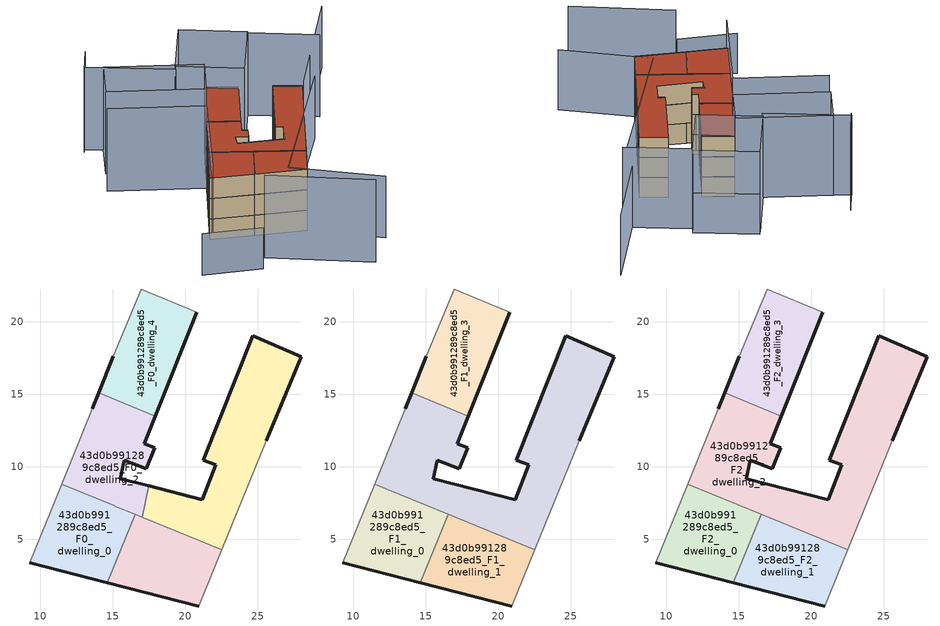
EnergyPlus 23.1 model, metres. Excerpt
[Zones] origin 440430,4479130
43d0b991289c8ed5_F0_dwelling_0
 floor ground (EU_floor_Construction): 14.63,2 16.56,6.71 11.48,8.79 9.29,3.37 z0
 wall outside (EU_wall_Construction): 14.63,2 9.29,3.37 z0:3
 wall adiabatic (EU_wall_Construction): 9.29,3.37 11.48,8.79 z0:3
 wall to 43d0b991289c8ed5_F0_dwelling_1 (EU_wall_Construction): 16.56,6.71 14.63,2 z0:3
 wall to 43d0b991289c8ed5_F0_dwelling_2 (EU_wall_Construction): 11.48,8.79 15.15,7.29 / 15.16,7.28 16.56,6.71 z0:3
43d0b991289c8ed5_F0_dwelling_1
 floor ground (EU_floor_Construction): 20.94,0.39 17.04,6.51 16.56,6.71 14.63,2 z0; 20.94,0.39 22.53,4.26 17.04,6.51 z0
 wall outside (EU_wall_Construction): 20.94,0.39 14.63,2 z0:3
 wall adiabatic (EU_wall_Construction): 22.53,4.26 20.94,0.39 z0:3
 wall to 43d0b991289c8ed5_F0_dwelling_3 (EU_wall_Construction): 17.04,6.51 22.53,4.26 z0:3
 wall to 43d0b991289c8ed5_F0_dwelling_2 (EU_wall_Construction): 16.56,6.71 17.04,6.51 z0:3
43d0b991289c8ed5_F0_dwelling_2
 floor ground (EU_floor_Construction): 17.04,6.51 17.47,8.67 15.53,9.17 15.79,10.44 17.33,9.86 17.9,11.32 17.16,11.58 17.92,13.48 14.02,15.08 13.58,13.98 11.48,8.79 z0
 wall outside (EU_wall_Construction): 13.58,13.98 14.02,15.08 / 17.92,13.48 17.16,11.58 17.9,11.32 17.33,9.86 15.79,10.44 15.53,9.17 17.47,8.67 z0:3
 wall adiabatic (EU_wall_Construction): 11.48,8.79 13.58,13.98 z0:3
 wall to 43d0b991289c8ed5_F0_dwelling_4 (EU_wall_Construction): 14.02,15.08 17.92,13.48 z0:3
 wall to 43d0b991289c8ed5_F0_dwelling_3 (EU_wall_Construction): 17.47,8.67 17.04,6.51 z0:3
43d0b991289c8ed5_F0_dwelling_3
 floor ground (EU_floor_Construction): 22.52,4.26 25.59,11.78 27.99,17.58 24.65,19.02 21.24,10.43 22.11,10.14 21.18,7.7 17.47,8.67 17.04,6.51 z0
 wall outside (EU_wall_Construction): 17.47,8.67 21.18,7.7 22.11,10.14 21.24,10.43 24.65,19.02 27.99,17.58 25.59,11.78 z0:3
 wall adiabatic (EU_wall_Construction): 25.59,11.78 22.53,4.26 z0:3
43d0b991289c8ed5_F0_dwelling_4
 floor ground (EU_floor_Construction): 17.92,13.48 20.78,20.65 16.95,22.25 15.03,17.61 14.02,15.08 z0
 wall outside (EU_wall_Construction): 14.02,15.08 15.03,17.61 / 20.78,20.65 17.92,13.48 z0:3
 wall adiabatic (EU_wall_Construction): 15.03,17.61 16.95,22.25 20.78,20.65 z0:3
43d0b991289c8ed5_F1_dwelling_0
 floor to 43d0b991289c8ed5_F0_dwelling_0 (EU_floor_Construction): 14.63,2 16.56,6.71 11.48,8.79 9.29,3.37 z3
 wall outside (EU_wall_Construction): 14.63,2 9.29,3.37 z3:6
 wall adiabatic (EU_wall_Construction): 9.29,3.37 11.48,8.79 z3:6
 wall to 43d0b991289c8ed5_F1_dwelling_1 (EU_wall_Construction): 16.56,6.71 14.63,2 z3:6
 wall to 43d0b991289c8ed5_F1_dwelling_2 (EU_wall_Construction): 11.48,8.79 16.56,6.71 z3:6
43d0b991289c8ed5_F1_dwelling_1
 floor to 43d0b991289c8ed5_F0_dwelling_1 (EU_floor_Construction): 20.94,0.39 22.52,4.26 16.56,6.71 14.63,2 z3
 wall outside (EU_wall_Construction): 20.94,0.39 14.63,2 z3:6
 wall adiabatic (EU_wall_Construction): 22.53,4.26 20.94,0.39 z3:6
 wall to 43d0b991289c8ed5_F1_dwelling_2 (EU_wall_Construction): 16.56,6.71 22.53,4.26 z3:6
43d0b991289c8ed5_F1_dwelling_2
 floor to 43d0b991289c8ed5_F0_dwelling_2 (EU_floor_Construction): 17.04,6.51 17.47,8.67 15.53,9.17 15.79,10.44 17.33,9.86 17.9,11.32 17.16,11.58 17.92,13.48 14.02,15.08 13.58,13.98 11.48,8.79 z3
 floor to 43d0b991289c8ed5_F0_dwelling_3 (EU_floor_Construction): 22.52,4.26 25.59,11.78 27.99,17.58 24.65,19.02 21.24,10.43 22.11,10.14 21.18,7.7 17.47,8.67 17.04,6.51 z3
 wall outside (EU_wall_Construction): 13.58,13.98 14.02,15.08 / 17.92,13.48 17.16,11.58 17.9,11.32 17.33,9.86 15.79,10.44 15.53,9.17 21.18,7.7 22.11,10.14 21.24,10.43 24.65,19.02 27.99,17.58 25.59,11.78 z3:6
 wall adiabatic (EU_wall_Construction): 25.59,11.78 22.53,4.26 / 11.48,8.79 13.58,13.98 z3:6
 wall to 43d0b991289c8ed5_F1_dwelling_3 (EU_wall_Construction): 14.02,15.08 17.92,13.48 z3:6
43d0b991289c8ed5_F1_dwelling_3
 floor to 43d0b991289c8ed5_F0_dwelling_4 (EU_floor_Construction): 17.92,13.48 20.78,20.65 16.95,22.25 15.03,17.61 14.02,15.08 z3
 wall outside (EU_wall_Construction): 14.02,15.08 15.03,17.61 / 20.78,20.65 17.92,13.48 z3:6
 wall adiabatic (EU_wall_Construction): 15.03,17.61 16.95,22.25 20.78,20.65 z3:6
43d0b991289c8ed5_F2_dwelling_0
 floor to 43d0b991289c8ed5_F1_dwelling_0 (EU_floor_Construction): 14.63,2 16.56,6.71 11.48,8.79 9.29,3.37 z6
 wall outside (EU_wall_Construction): 14.63,2 9.29,3.37 z6:9
 wall adiabatic (EU_wall_Construction): 9.29,3.37 11.48,8.79 z6:9
 wall to 43d0b991289c8ed5_F2_dwelling_1 (EU_wall_Construction): 16.56,6.71 14.63,2 z6:9
 wall to 43d0b991289c8ed5_F2_dwelling_2 (EU_wall_Construction): 11.48,8.79 16.56,6.71 z6:9
 roof outside (EU_roof_Construction): 16.56,6.71 14.63,2 9.29,3.37 11.48,8.79 z9
43d0b991289c8ed5_F2_dwelling_1
 floor to 43d0b991289c8ed5_F1_dwelling_1 (EU_floor_Construction): 20.94,0.39 22.52,4.26 16.56,6.71 14.63,2 z6
 wall outside (EU_wall_Construction): 20.94,0.39 14.63,2 z6:9
 wall adiabatic (EU_wall_Construction): 22.53,4.26 20.94,0.39 z6:9
 wall to 43d0b991289c8ed5_F2_dwelling_2 (EU_wall_Construction): 16.56,6.71 22.53,4.26 z6:9
 roof outside (EU_roof_Construction): 22.52,4.26 20.94,0.39 14.63,2 16.56,6.71 z9
43d0b991289c8ed5_F2_dwelling_2
 floor to 43d0b991289c8ed5_F1_dwelling_2 (EU_floor_Construction): 22.52,4.26 25.59,11.78 27.99,17.58 24.65,19.02 21.24,10.43 22.11,10.14 21.18,7.7 15.53,9.17 15.79,10.44 17.33,9.86 17.9,11.32 17.16,11.58 17.92,13.48 14.02,15.08 13.58,13.98 11.48,8.79 z6
 wall outside (EU_wall_Construction): 13.58,13.98 14.02,15.08 / 17.92,13.48 17.16,11.58 17.9,11.32 17.33,9.86 15.79,10.44 15.53,9.17 21.18,7.7 22.11,10.14 21.24,10.43 24.65,19.02 27.99,17.58 25.59,11.78 z6:9
 wall adiabatic (EU_wall_Construction): 25.59,11.78 22.53,4.26 / 11.48,8.79 13.58,13.98 z6:9
 wall to 43d0b991289c8ed5_F2_dwelling_3 (EU_wall_Construction): 14.02,15.08 17.92,13.48 z6:9
 roof outside (EU_roof_Construction): 27.99,17.58 25.59,11.78 22.52,4.26 11.48,8.79 13.58,13.98 14.02,15.08 17.92,13.48 17.16,11.58 17.9,11.32 17.33,9.86 15.79,10.44 15.53,9.17 21.18,7.7 22.11,10.14 21.24,10.43 24.65,19.02 z9
43d0b991289c8ed5_F2_dwelling_3
 floor to 43d0b991289c8ed5_F1_dwelling_3 (EU_floor_Construction): 17.92,13.48 20.78,20.65 16.95,22.25 15.03,17.61 14.02,15.08 z6
 wall outside (EU_wall_Construction): 14.02,15.08 15.03,17.61 / 20.78,20.65 17.92,13.48 z6:9
 wall adiabatic (EU_wall_Construction): 15.03,17.61 16.95,22.25 20.78,20.65 z6:9
 roof outside (EU_roof_Construction): 20.78,20.65 17.92,13.48 14.02,15.08 15.03,17.61 16.95,22.25 z9
shading: 13.81,-2.93 25.75,-9.37 / 2.29,18.43 13.62,14.1 / 13.62,14.1 8.88,1.7 / 4.99,31.06 3.27,27.48 / 13.5,23 3.47,27.96 / 32.65,22.92 24.78,26.86 / 13.7,23.64 17.34,30.91 / 17.34,30.91 24.92,27.12 / 24.92,27.12 21.28,19.85 / 21.28,19.85 13.7,23.64 / 15.16,17.56 3.65,21.98 / 3.65,21.98 5.6,27.05 / 5.6,27.05 17.1,22.64 / 17.1,22.64 15.16,17.56 z0:12; 5.24,-3.35 12.61,-5.15 / 25.18,27.66 17.62,31.47 z0:6; 29.06,-4.92 18.99,1.67 / 18.99,1.67 30.22,18.86 / 28.5,18.38 37.34,32.82 z0:9
[Building]
EU S2 Campaign: North Axis=0; Terrain=City; Solar Distribution=FullExterior
[Site:Location]
Madrid: Latitude=40.5; Longitude=-3.5; Time Zone=1; Elevation=609
[SizingPeriod:WeatherFileDays]
AnnualSizingPeriod: Begin Month=1; Begin Day of Month=1; End Month=12; End Day of Month=31; Day of Week for Start Day=Monday; Use Weather File Daylight Saving Period=No; Use Weather File Rain and Snow Indicators=No
[MATERIAL]
EU_InternalMass_Material: Roughness=MediumRough; Thickness=0.1; Conductivity=1; Density=1800; Specific Heat=900; Thermal Absorptance=0.9; Solar Absorptance=0.7; Visible Absorptance=0.7
[MATERIAL:NOMASS] Roughness=MediumRough; Thermal Absorptance=0.9; Solar Absorptance=0.7; Visible Absorptance=0.7
Name | Thermal Resistance
EU_wall_NoMass | 0.419739
EU_roof_NoMass | 0.352165
EU_floor_NoMass | 0.608284
[CONSTRUCTION]
EU_wall_Construction: EU_wall_NoMass
EU_roof_Construction: EU_roof_NoMass
EU_floor_Construction: EU_floor_NoMass
EU_InternalMass_Construction: EU_InternalMass_Material
[ZONE] Type=1; Multiplier=1; Ceiling Height=autocalculate; Floor Area=autocalculate; Part of Total Floor Area=Yes
Name | Volume
43d0b991289c8ed5_F0_dwelling_0 | 89.7125
43d0b991289c8ed5_F1_dwelling_0; 43d0b991289c8ed5_F2_dwelling_0 | 89.7122
43d0b991289c8ed5_F0_dwelling_1 | 89.7231
43d0b991289c8ed5_F1_dwelling_1; 43d0b991289c8ed5_F2_dwelling_1 | 89.7239
43d0b991289c8ed5_F0_dwelling_2 | 96.7258
43d0b991289c8ed5_F1_dwelling_2 | 261.616
43d0b991289c8ed5_F2_dwelling_2 | 261.624
43d0b991289c8ed5_F0_dwelling_3 | 164.896
43d0b991289c8ed5_F1_dwelling_3; 43d0b991289c8ed5_F2_dwelling_3; 43d0b991289c8ed5_F0_dwelling_4 | 97.2426
[INTERNALMASS] Construction=EU_InternalMass_Construction
Name | Zone or ZoneList | Surface Area
43d0b991289c8ed5_F0_dwelling_0_EU_InternalMass | 43d0b991289c8ed5_F0_dwelling_0 | 29.9053
43d0b991289c8ed5_F0_dwelling_1_EU_InternalMass | 43d0b991289c8ed5_F0_dwelling_1 | 29.9096
43d0b991289c8ed5_F0_dwelling_2_EU_InternalMass | 43d0b991289c8ed5_F0_dwelling_2 | 32.2416
43d0b991289c8ed5_F0_dwelling_3_EU_InternalMass | 43d0b991289c8ed5_F0_dwelling_3 | 54.9639
43d0b991289c8ed5_F0_dwelling_4_EU_InternalMass | 43d0b991289c8ed5_F0_dwelling_4 | 32.4142
43d0b991289c8ed5_F1_dwelling_0_EU_InternalMass | 43d0b991289c8ed5_F1_dwelling_0 | 29.9053
43d0b991289c8ed5_F1_dwelling_1_EU_InternalMass | 43d0b991289c8ed5_F1_dwelling_1 | 29.9096
43d0b991289c8ed5_F1_dwelling_2_EU_InternalMass | 43d0b991289c8ed5_F1_dwelling_2 | 87.2051
43d0b991289c8ed5_F1_dwelling_3_EU_InternalMass | 43d0b991289c8ed5_F1_dwelling_3 | 32.4142
43d0b991289c8ed5_F2_dwelling_0_EU_InternalMass | 43d0b991289c8ed5_F2_dwelling_0 | 29.9053
43d0b991289c8ed5_F2_dwelling_1_EU_InternalMass | 43d0b991289c8ed5_F2_dwelling_1 | 29.9096
43d0b991289c8ed5_F2_dwelling_2_EU_InternalMass | 43d0b991289c8ed5_F2_dwelling_2 | 87.2051
43d0b991289c8ed5_F2_dwelling_3_EU_InternalMass | 43d0b991289c8ed5_F2_dwelling_3 | 32.4142
[OTHEREQUIPMENT] Fuel Type=Electricity; Design Level Calculation Method=Watts/Area; Power per Zone Floor Area=1; Fraction Latent=0; Fraction Radiant=0; Fraction Lost=0; Carbon Dioxide Generation Rate=0; EndUse Subcategory=EU_Step8_InternalGains
Name | Zone or ZoneList or Space or SpaceList | Schedule
EU_Step8_InternalGain_43d0b991289c8ed5_F0_dwelling_0_f000 | 43d0b991289c8ed5_F0_dwelling_0 | EU_Step8_GainSchedule_43d0b991289c8ed5_F0_dwelling_0_f000
EU_Step8_InternalGain_43d0b991289c8ed5_F0_dwelling_1_f000 | 43d0b991289c8ed5_F0_dwelling_1 | EU_Step8_GainSchedule_43d0b991289c8ed5_F0_dwelling_1_f000
EU_Step8_InternalGain_43d0b991289c8ed5_F0_dwelling_2_f000 | 43d0b991289c8ed5_F0_dwelling_2 | EU_Step8_GainSchedule_43d0b991289c8ed5_F0_dwelling_2_f000
EU_Step8_InternalGain_43d0b991289c8ed5_F0_dwelling_3_f000 | 43d0b991289c8ed5_F0_dwelling_3 | EU_Step8_GainSchedule_43d0b991289c8ed5_F0_dwelling_3_f000
EU_Step8_InternalGain_43d0b991289c8ed5_F0_dwelling_4_f000 | 43d0b991289c8ed5_F0_dwelling_4 | EU_Step8_GainSchedule_43d0b991289c8ed5_F0_dwelling_4_f000
EU_Step8_InternalGain_43d0b991289c8ed5_F1_dwelling_0_f000 | 43d0b991289c8ed5_F1_dwelling_0 | EU_Step8_GainSchedule_43d0b991289c8ed5_F1_dwelling_0_f000
EU_Step8_InternalGain_43d0b991289c8ed5_F1_dwelling_1_f000 | 43d0b991289c8ed5_F1_dwelling_1 | EU_Step8_GainSchedule_43d0b991289c8ed5_F1_dwelling_1_f000
EU_Step8_InternalGain_43d0b991289c8ed5_F1_dwelling_2_f000 | 43d0b991289c8ed5_F1_dwelling_2 | EU_Step8_GainSchedule_43d0b991289c8ed5_F1_dwelling_2_f000
EU_Step8_InternalGain_43d0b991289c8ed5_F1_dwelling_3_f000 | 43d0b991289c8ed5_F1_dwelling_3 | EU_Step8_GainSchedule_43d0b991289c8ed5_F1_dwelling_3_f000
EU_Step8_InternalGain_43d0b991289c8ed5_F2_dwelling_0_f000 | 43d0b991289c8ed5_F2_dwelling_0 | EU_Step8_GainSchedule_43d0b991289c8ed5_F2_dwelling_0_f000
EU_Step8_InternalGain_43d0b991289c8ed5_F2_dwelling_1_f000 | 43d0b991289c8ed5_F2_dwelling_1 | EU_Step8_GainSchedule_43d0b991289c8ed5_F2_dwelling_1_f000
EU_Step8_InternalGain_43d0b991289c8ed5_F2_dwelling_2_f000 | 43d0b991289c8ed5_F2_dwelling_2 | EU_Step8_GainSchedule_43d0b991289c8ed5_F2_dwelling_2_f000
EU_Step8_InternalGain_43d0b991289c8ed5_F2_dwelling_3_f000 | 43d0b991289c8ed5_F2_dwelling_3 | EU_Step8_GainSchedule_43d0b991289c8ed5_F2_dwelling_3_f000
[ZONEVENTILATION:DESIGNFLOWRATE] Schedule=EU_AlwaysOn; Design Flow Rate Calculation Method=AirChanges/Hour; Air Changes per Hour=0.703302; Ventilation Type=Natural; Fan Pressure Rise=0; Fan Total Efficiency=1; Constant Term Coefficient=1; Temperature Term Coefficient=0; Velocity Term Coefficient=0; Velocity Squared Term Coefficient=0; Minimum Indoor Temperature=-100; Maximum Indoor Temperature=100; Delta Temperature=-100; Minimum Outdoor Temperature=-100; Maximum Outdoor Temperature=100; Maximum Wind Speed=40
Name | Zone or ZoneList or Space or SpaceList
EU_ConstantAir_43d0b991289c8ed5_F0_dwelling_0 | 43d0b991289c8ed5_F0_dwelling_0
EU_ConstantAir_43d0b991289c8ed5_F0_dwelling_1 | 43d0b991289c8ed5_F0_dwelling_1
EU_ConstantAir_43d0b991289c8ed5_F0_dwelling_2 | 43d0b991289c8ed5_F0_dwelling_2
EU_ConstantAir_43d0b991289c8ed5_F0_dwelling_3 | 43d0b991289c8ed5_F0_dwelling_3
EU_ConstantAir_43d0b991289c8ed5_F0_dwelling_4 | 43d0b991289c8ed5_F0_dwelling_4
EU_ConstantAir_43d0b991289c8ed5_F1_dwelling_0 | 43d0b991289c8ed5_F1_dwelling_0
EU_ConstantAir_43d0b991289c8ed5_F1_dwelling_1 | 43d0b991289c8ed5_F1_dwelling_1
EU_ConstantAir_43d0b991289c8ed5_F1_dwelling_2 | 43d0b991289c8ed5_F1_dwelling_2
EU_ConstantAir_43d0b991289c8ed5_F1_dwelling_3 | 43d0b991289c8ed5_F1_dwelling_3
EU_ConstantAir_43d0b991289c8ed5_F2_dwelling_0 | 43d0b991289c8ed5_F2_dwelling_0
EU_ConstantAir_43d0b991289c8ed5_F2_dwelling_1 | 43d0b991289c8ed5_F2_dwelling_1
EU_ConstantAir_43d0b991289c8ed5_F2_dwelling_2 | 43d0b991289c8ed5_F2_dwelling_2
EU_ConstantAir_43d0b991289c8ed5_F2_dwelling_3 | 43d0b991289c8ed5_F2_dwelling_3
[HVACTEMPLATE:THERMOSTAT] Constant Heating Setpoint=20; Constant Cooling Setpoint=50
EU_HeatOnly_43d0b991289c8ed5_F0_dwelling_0; EU_HeatOnly_43d0b991289c8ed5_F0_dwelling_1; EU_HeatOnly_43d0b991289c8ed5_F0_dwelling_2; EU_HeatOnly_43d0b991289c8ed5_F0_dwelling_3; EU_HeatOnly_43d0b991289c8ed5_F0_dwelling_4; EU_HeatOnly_43d0b991289c8ed5_F1_dwelling_0; EU_HeatOnly_43d0b991289c8ed5_F1_dwelling_1; EU_HeatOnly_43d0b991289c8ed5_F1_dwelling_2; EU_HeatOnly_43d0b991289c8ed5_F1_dwelling_3; EU_HeatOnly_43d0b991289c8ed5_F2_dwelling_0; EU_HeatOnly_43d0b991289c8ed5_F2_dwelling_1; EU_HeatOnly_43d0b991289c8ed5_F2_dwelling_2; EU_HeatOnly_43d0b991289c8ed5_F2_dwelling_3
[HVACTEMPLATE:ZONE:IDEALLOADSAIRSYSTEM] System Availability Schedule=EU_AlwaysOn; Maximum Heating Supply Air Temperature=50; Minimum Cooling Supply Air Temperature=13; Maximum Heating Supply Air Humidity Ratio=0.0156; Minimum Cooling Supply Air Humidity Ratio=0.0077; Heating Limit=NoLimit; Cooling Limit=NoLimit; Heating Availability Schedule=EU_AlwaysOn; Cooling Availability Schedule=EU_CoolingOff; Dehumidification Control Type=ConstantSensibleHeatRatio; Cooling Sensible Heat Ratio=0.7; Dehumidification Setpoint=60; Humidification Control Type=None; Humidification Setpoint=30; Outdoor Air Method=None; Outdoor Air Flow Rate per Person=0.00944; Outdoor Air Flow Rate per Zone Floor Area=0; Outdoor Air Flow Rate per Zone=0; Demand Controlled Ventilation Type=None; Outdoor Air Economizer Type=NoEconomizer; Heat Recovery Type=None; Sensible Heat Recovery Effectiveness=0.7; Latent Heat Recovery Effectiveness=0.65
Name | Template Thermostat
43d0b991289c8ed5_F0_dwelling_0 | EU_HeatOnly_43d0b991289c8ed5_F0_dwelling_0
43d0b991289c8ed5_F0_dwelling_1 | EU_HeatOnly_43d0b991289c8ed5_F0_dwelling_1
43d0b991289c8ed5_F0_dwelling_2 | EU_HeatOnly_43d0b991289c8ed5_F0_dwelling_2
43d0b991289c8ed5_F0_dwelling_3 | EU_HeatOnly_43d0b991289c8ed5_F0_dwelling_3
43d0b991289c8ed5_F0_dwelling_4 | EU_HeatOnly_43d0b991289c8ed5_F0_dwelling_4
43d0b991289c8ed5_F1_dwelling_0 | EU_HeatOnly_43d0b991289c8ed5_F1_dwelling_0
43d0b991289c8ed5_F1_dwelling_1 | EU_HeatOnly_43d0b991289c8ed5_F1_dwelling_1
43d0b991289c8ed5_F1_dwelling_2 | EU_HeatOnly_43d0b991289c8ed5_F1_dwelling_2
43d0b991289c8ed5_F1_dwelling_3 | EU_HeatOnly_43d0b991289c8ed5_F1_dwelling_3
43d0b991289c8ed5_F2_dwelling_0 | EU_HeatOnly_43d0b991289c8ed5_F2_dwelling_0
43d0b991289c8ed5_F2_dwelling_1 | EU_HeatOnly_43d0b991289c8ed5_F2_dwelling_1
43d0b991289c8ed5_F2_dwelling_2 | EU_HeatOnly_43d0b991289c8ed5_F2_dwelling_2
43d0b991289c8ed5_F2_dwelling_3 | EU_HeatOnly_43d0b991289c8ed5_F2_dwelling_3
[SIZING:ZONE] Zone Cooling Design Supply Air Temperature Input Method=SupplyAirTemperature; Zone Cooling Design Supply Air Temperature=13; Zone Heating Design Supply Air Temperature Input Method=SupplyAirTemperature; Zone Heating Design Supply Air Temperature=50; Zone Cooling Design Supply Air Humidity Ratio=0.008; Zone Heating Design Supply Air Humidity Ratio=0.008; Cooling Design Air Flow Method=DesignDay; Cooling Design Air Flow Rate=0; Cooling Minimum Air Flow per Zone Floor Area=0.000762; Cooling Minimum Air Flow=0; Cooling Minimum Air Flow Fraction=0.2; Heating Design Air Flow Method=DesignDay; Heating Design Air Flow Rate=0; Heating Maximum Air Flow per Zone Floor Area=0.002032; Heating Maximum Air Flow=0.141576; Heating Maximum Air Flow Fraction=0.3; Account for Dedicated Outdoor Air System=No; Dedicated Outdoor Air System Control Strategy=NeutralSupplyAir; Dedicated Outdoor Air Low Setpoint Temperature for Design=autosize; Dedicated Outdoor Air High Setpoint Temperature for Design=autosize; Zone Load Sizing Method=Sensible Load Only No Latent Load; Zone Latent Cooling Design Supply Air Humidity Ratio Input Method=HumidityRatioDifference; Zone Cooling Design Supply Air Humidity Ratio Difference=0.005; Zone Latent Heating Design Supply Air Humidity Ratio Input Method=HumidityRatioDifference; Zone Humidification Design Supply Air Humidity Ratio Difference=0.005
43d0b991289c8ed5_F0_dwelling_0; 43d0b991289c8ed5_F0_dwelling_1; 43d0b991289c8ed5_F0_dwelling_2; 43d0b991289c8ed5_F0_dwelling_3; 43d0b991289c8ed5_F0_dwelling_4; 43d0b991289c8ed5_F1_dwelling_0; 43d0b991289c8ed5_F1_dwelling_1; 43d0b991289c8ed5_F1_dwelling_2; 43d0b991289c8ed5_F1_dwelling_3; 43d0b991289c8ed5_F2_dwelling_0; 43d0b991289c8ed5_F2_dwelling_1; 43d0b991289c8ed5_F2_dwelling_2; 43d0b991289c8ed5_F2_dwelling_3
[SCHEDULE:CONSTANT]
Name | Hourly Value
EU_AlwaysOn | 1
EU_CoolingOff | 0
[SCHEDULE:FILE] Column Number=1; Rows to Skip at Top=0; Number of Hours of Data=8760; Column Separator=Comma; Interpolate to Timestep=No; Minutes per Item=60; Adjust Schedule for Daylight Savings=Yes
Name | File
EU_Step8_GainSchedule_43d0b991289c8ed5_F0_dwelling_0_f000 | ../../schedules/43d0b991289c8ed5/43d0b991289c8ed5_F0_dwelling_0_f000_gain.csv
EU_Step8_GainSchedule_43d0b991289c8ed5_F0_dwelling_1_f000 | ../../schedules/43d0b991289c8ed5/43d0b991289c8ed5_F0_dwelling_1_f000_gain.csv
EU_Step8_GainSchedule_43d0b991289c8ed5_F0_dwelling_2_f000 | ../../schedules/43d0b991289c8ed5/43d0b991289c8ed5_F0_dwelling_2_f000_gain.csv
EU_Step8_GainSchedule_43d0b991289c8ed5_F0_dwelling_3_f000 | ../../schedules/43d0b991289c8ed5/43d0b991289c8ed5_F0_dwelling_3_f000_gain.csv
EU_Step8_GainSchedule_43d0b991289c8ed5_F0_dwelling_4_f000 | ../../schedules/43d0b991289c8ed5/43d0b991289c8ed5_F0_dwelling_4_f000_gain.csv
EU_Step8_GainSchedule_43d0b991289c8ed5_F1_dwelling_0_f000 | ../../schedules/43d0b991289c8ed5/43d0b991289c8ed5_F1_dwelling_0_f000_gain.csv
EU_Step8_GainSchedule_43d0b991289c8ed5_F1_dwelling_1_f000 | ../../schedules/43d0b991289c8ed5/43d0b991289c8ed5_F1_dwelling_1_f000_gain.csv
EU_Step8_GainSchedule_43d0b991289c8ed5_F1_dwelling_2_f000 | ../../schedules/43d0b991289c8ed5/43d0b991289c8ed5_F1_dwelling_2_f000_gain.csv
EU_Step8_GainSchedule_43d0b991289c8ed5_F1_dwelling_3_f000 | ../../schedules/43d0b991289c8ed5/43d0b991289c8ed5_F1_dwelling_3_f000_gain.csv
EU_Step8_GainSchedule_43d0b991289c8ed5_F2_dwelling_0_f000 | ../../schedules/43d0b991289c8ed5/43d0b991289c8ed5_F2_dwelling_0_f000_gain.csv
EU_Step8_GainSchedule_43d0b991289c8ed5_F2_dwelling_1_f000 | ../../schedules/43d0b991289c8ed5/43d0b991289c8ed5_F2_dwelling_1_f000_gain.csv
EU_Step8_GainSchedule_43d0b991289c8ed5_F2_dwelling_2_f000 | ../../schedules/43d0b991289c8ed5/43d0b991289c8ed5_F2_dwelling_2_f000_gain.csv
EU_Step8_GainSchedule_43d0b991289c8ed5_F2_dwelling_3_f000 | ../../schedules/43d0b991289c8ed5/43d0b991289c8ed5_F2_dwelling_3_f000_gain.csv
